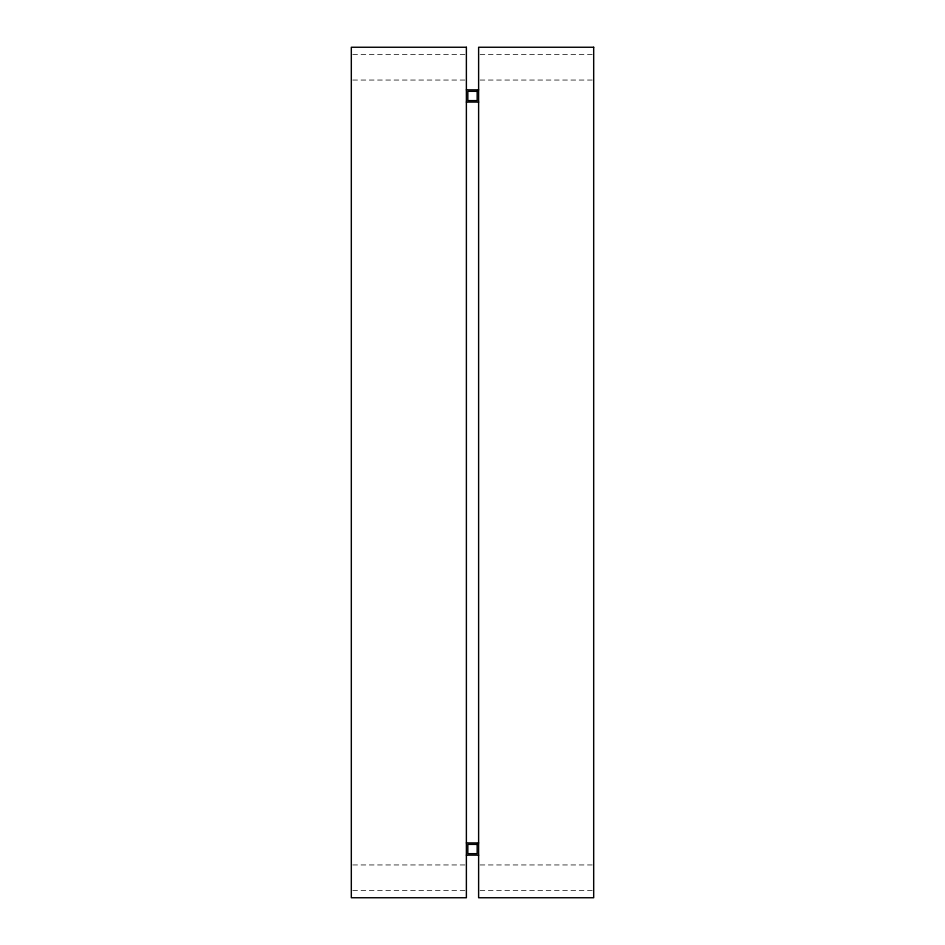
<?xml version="1.0" encoding="UTF-8"?>
<svg xmlns="http://www.w3.org/2000/svg" width="945" height="945" viewBox="0 0 945 945"><rect width="100%" height="100%" fill="white"/><g stroke="black" fill="none" stroke-linecap="round" stroke-linejoin="round"><path stroke-width="0.71" stroke-dasharray="4.72 3.54" d="M352.792 54.597L464.905 54.597M480.095 54.597L592.208 54.597M352.792 80.053L466.381 80.053M480.095 80.053L593.684 80.053M352.792 864.947L464.905 864.947M480.095 864.947L592.208 864.947M352.792 890.403L466.381 890.403M480.095 890.403L593.684 890.403"/><path stroke-width="1.42" d="M466.381 89.846L478.619 89.846M466.381 102.084L478.619 102.084M466.381 842.916L478.619 842.916M466.381 855.154L478.619 855.154M466.381 47.25L351.316 47.25L351.316 897.75L466.381 897.75L466.381 47.25M593.684 47.25L478.619 47.25L478.619 897.75L593.684 897.75L593.684 47.25M477.154 91.322L467.846 91.322L467.846 100.619L477.154 100.619L477.154 91.322M477.154 844.381L467.846 844.381L467.846 853.678L477.154 853.678L477.154 844.381"/></g></svg>
